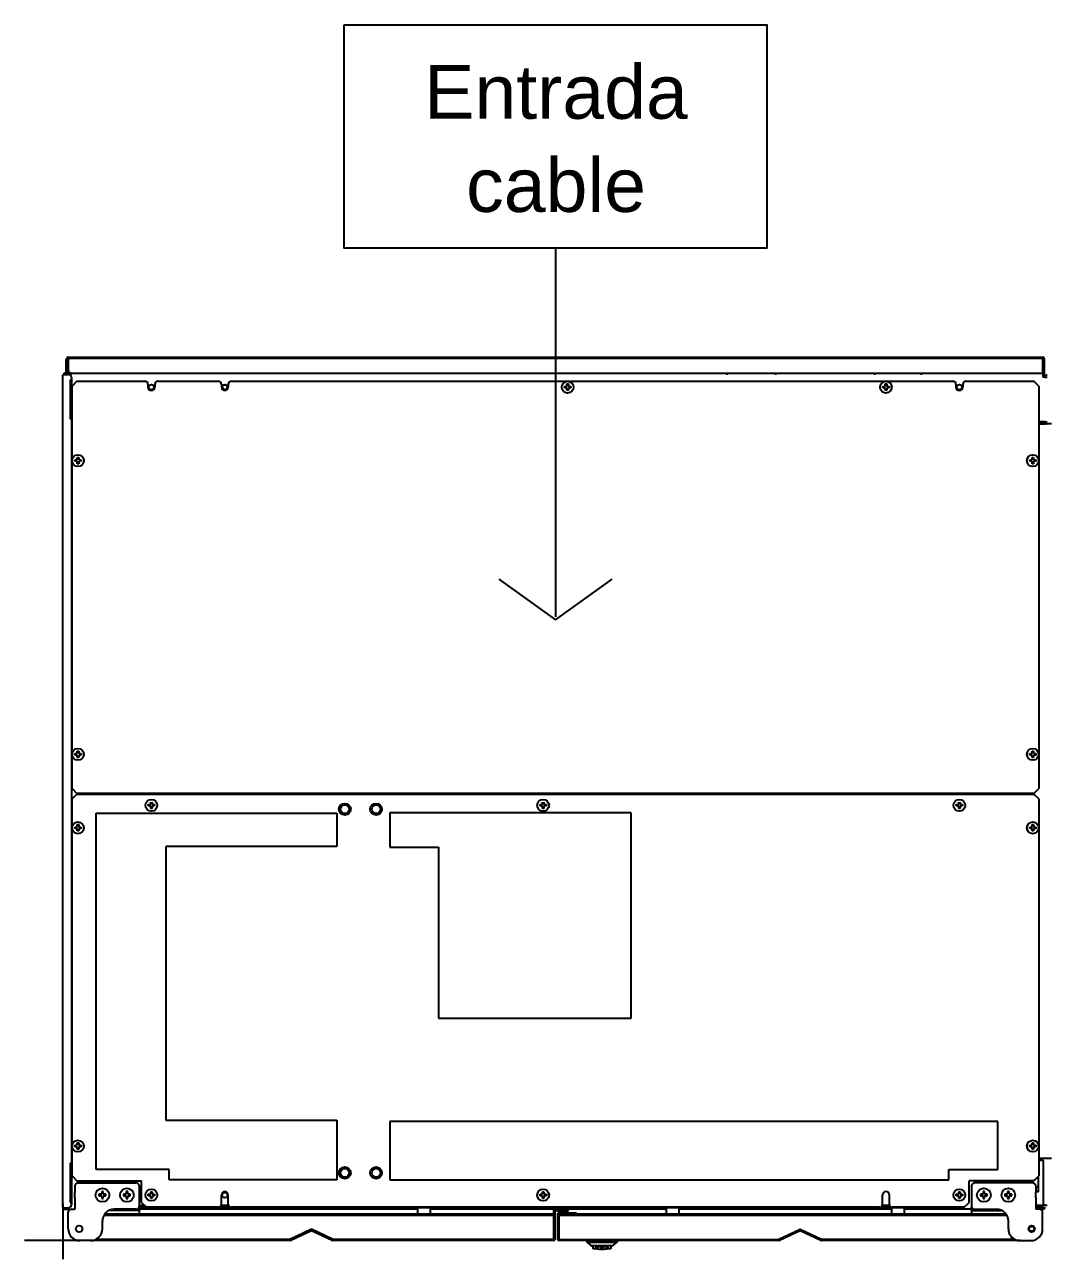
# Model space of a CAD drawing. Header units: millimetres. Extents: x -4 to 301, y -2 to 124.
# Drawn here: x -3.9 to 100.3, y -1.9 to 124.2 of the extents above; entities that cross this region are included whole.
import ezdxf
from ezdxf.enums import TextEntityAlignment as Align

# ---------------------------------------------------------------- set-up
doc = ezdxf.new("R2010")
doc.units = ezdxf.units.MM
for name, color, linetype in [('2401-00124-M10-30HMC_0', 7, 'Continuous'), ('2401-00375-M6-25HWMC_0', 7, 'Continuous'), ('2401-00424-M6-12FCTTHC_0', 7, 'Continuous'), ('2401-00460-M6-12PSTTHC_0', 7, 'Continuous'), ('2404-00019-D10_0', 7, 'Continuous'), ('4204-00441-MS731-1_0', 7, 'Continuous'), ('4204-01217_0', 7, 'Continuous'), ('4209-00048_0', 7, 'Continuous'), ('4209-00140_0', 7, 'Continuous'), ('4212-06586_0', 7, 'Continuous'), ('4212-06592_0', 7, 'Continuous'), ('4212-06603_1_0', 7, 'Continuous'), ('4212-06603_1_MIR_0', 7, 'Continuous'), ('4212-06605_3_2_0', 7, 'Continuous'), ('4212-06605_3_3_0', 7, 'Continuous'), ('4212-06607_0', 7, 'Continuous'), ('4212-06611_0', 7, 'Continuous'), ('4212-06613_1_0', 7, 'Continuous'), ('4212-06613_2_0', 7, 'Continuous'), ('4212-06613_2_MIR_0', 7, 'Continuous'), ('4212-06613_3_0', 7, 'Continuous'), ('4212-06614_1_0', 7, 'Continuous'), ('4212-06615_1_0', 7, 'Continuous'), ('4212-06616_1_0', 7, 'Continuous'), ('4212-06643_0', 7, 'Continuous'), ('4212-06662_0', 7, 'Continuous'), ('4212-14520_0', 7, 'Continuous'), ('4212-14525_0', 7, 'Continuous'), ('4212-14541_0', 7, 'Continuous'), ('4212-14557_0', 7, 'Continuous'), ('4212-14559_1_0', 7, 'Continuous'), ('4212-14559_2_0', 7, 'Continuous'), ('4212-14562_2_0', 7, 'Continuous'), ('4212-14565_0', 7, 'Continuous'), ('4212-14578_1_0', 7, 'Continuous'), ('4212-14578_2_0', 7, 'Continuous'), ('4212-14578_4_1_0', 7, 'Continuous'), ('4212-14578_5_0', 7, 'Continuous'), ('4212-15502_0', 7, 'Continuous')]:
    doc.layers.add(name, color=color, linetype=linetype)
doc.layers.add('DIMENSIONES', color=130, linetype='Continuous', lineweight=5)
doc.styles.get("Standard").update_dxf_attribs({"font": 'arial.ttf'})

msp = doc.modelspace()

# ---------------------------------------------------------------- linework, layer by layer
at = {"color": 7}
for p, q in [((50.31, 101.33), (50.31, 63.69)), ((44.53, 67.53), (50.31, 63.38)), ((50.31, 63.38), (56.08, 67.53)), ((3.4, 7.25), (3.4, 43.63)), ((3.4, 43.63), (27.99, 43.63)), ((27.99, 43.63), (27.99, 40.24)), ((33.39, 43.67), (33.39, 40.19)), ((58.02, 43.67), (33.39, 43.67)), ((58.02, 22.73), (58.02, 43.67)), ((27.99, 40.24), (10.53, 40.24)), ((10.53, 40.24), (10.53, 12.31)), ((33.39, 40.19), (38.37, 40.19)), ((38.37, 40.19), (38.37, 22.73)), ((38.37, 22.73), (58.02, 22.73)), ((10.53, 12.31), (27.99, 12.31)), ((27.99, 12.31), (27.99, 6.21)), ((33.37, 12.15), (33.37, 6.21)), ((95.48, 12.15), (33.37, 12.15)), ((95.48, 7.25), (95.48, 12.15)), ((10.87, 7.25), (3.4, 7.25)), ((10.87, 6.21), (10.87, 7.25)), ((90.48, 6.21), (90.48, 7.25)), ((90.48, 7.25), (95.48, 7.25)), ((27.99, 6.21), (10.87, 6.21)), ((33.37, 6.21), (90.48, 6.21))]:
    msp.add_line(p, q, dxfattribs=at)
at = {"color": 40}
for p, q in [((0, 3.77), (0, -1.91)), ((2.69, 0), (-3.9, 0))]:
    msp.add_line(p, q, dxfattribs=at)
at = {"color": 7}
msp.add_lwpolyline([(28.73, 124.16), (71.88, 124.16), (71.88, 101.33), (28.73, 101.33)], close=True, dxfattribs=at)
at = {"layer": '2401-00124-M10-30HMC_0', "color": 7, "linetype": 'Continuous'}
for p, q in [((99.63, 6.36), (99.4, 6.36)), ((99.63, 6.01), (99.63, 6.53)), ((99.63, 5.44), (99.34, 5.44)), ((99.63, 5.27), (99.63, 5.79)), ((99.63, 4.98), (99.63, 5.15)), ((99.63, 4.98), (99.34, 4.98))]:
    msp.add_line(p, q, dxfattribs=at)
msp.add_arc((100.26, 5.9), 1.27, 170.9295, 170.9311, dxfattribs=at)
at = {"layer": '2401-00375-M6-25HWMC_0', "color": 7, "linetype": 'Continuous'}
for centre, radius in [((28.79, 44.05), 0.6), ((28.79, 44.05), 0.445), ((31.98, 44.05), 0.6), ((31.98, 44.05), 0.445), ((28.79, 6.92), 0.6), ((28.79, 6.92), 0.445), ((31.98, 6.92), 0.6), ((31.98, 6.92), 0.445)]:
    msp.add_circle(centre, radius, dxfattribs=at)
at = {"layer": '2401-00424-M6-12FCTTHC_0', "color": 7, "linetype": 'Continuous'}
for p, q in [((3.69, 4.73), (3.69, 4.58)), ((3.97, 4.73), (3.69, 4.73)), ((3.69, 4.58), (3.97, 4.58)), ((3.97, 5), (3.97, 4.73)), ((4.12, 5), (3.97, 5)), ((3.97, 4.58), (3.97, 4.3)), ((3.97, 4.3), (4.12, 4.3)), ((4.12, 4.73), (4.12, 5)), ((4.39, 4.73), (4.12, 4.73)), ((4.12, 4.3), (4.12, 4.58)), ((4.12, 4.58), (4.39, 4.58)), ((4.39, 4.58), (4.39, 4.73)), ((6.19, 4.73), (6.19, 4.58)), ((6.47, 4.73), (6.19, 4.73)), ((6.19, 4.58), (6.47, 4.58)), ((6.47, 5), (6.47, 4.73)), ((6.62, 5), (6.47, 5)), ((6.47, 4.58), (6.47, 4.3)), ((6.47, 4.3), (6.62, 4.3)), ((6.62, 4.73), (6.62, 5)), ((6.89, 4.73), (6.62, 4.73)), ((6.62, 4.3), (6.62, 4.58)), ((6.62, 4.58), (6.89, 4.58)), ((6.89, 4.58), (6.89, 4.73)), ((93.69, 4.73), (93.69, 4.58)), ((93.97, 4.73), (93.69, 4.73)), ((93.69, 4.58), (93.97, 4.58)), ((93.97, 5), (93.97, 4.73)), ((94.12, 5), (93.97, 5)), ((93.97, 4.58), (93.97, 4.3)), ((93.97, 4.3), (94.12, 4.3)), ((94.12, 4.73), (94.12, 5)), ((94.39, 4.73), (94.12, 4.73)), ((94.12, 4.3), (94.12, 4.58)), ((94.12, 4.58), (94.39, 4.58)), ((94.39, 4.58), (94.39, 4.73)), ((96.19, 4.73), (96.19, 4.58)), ((96.47, 4.73), (96.19, 4.73)), ((96.19, 4.58), (96.47, 4.58)), ((96.47, 5), (96.47, 4.73)), ((96.62, 5), (96.47, 5)), ((96.47, 4.58), (96.47, 4.3)), ((96.47, 4.3), (96.62, 4.3)), ((96.62, 4.73), (96.62, 5)), ((96.89, 4.73), (96.62, 4.73)), ((96.62, 4.3), (96.62, 4.58)), ((96.62, 4.58), (96.89, 4.58)), ((96.89, 4.58), (96.89, 4.73))]:
    msp.add_line(p, q, dxfattribs=at)
at = {"layer": '2401-00460-M6-12PSTTHC_0', "color": 7, "linetype": 'Continuous'}
for p, q in [((16.29, 87.15), (16.27, 87.15)), ((16.29, 87.14), (16.27, 87.14)), ((16.79, 87.15), (16.81, 87.15)), ((16.79, 87.14), (16.81, 87.14)), ((51.22, 87.08), (51.22, 87.23)), ((51.22, 87.23), (51.47, 87.23)), ((51.47, 87.08), (51.22, 87.08)), ((51.47, 87.23), (51.47, 87.48)), ((51.47, 87.48), (51.62, 87.48)), ((51.47, 86.83), (51.47, 87.08)), ((51.62, 87.48), (51.62, 87.23)), ((51.62, 87.23), (51.87, 87.23)), ((51.62, 87.08), (51.62, 86.83)), ((51.87, 87.08), (51.62, 87.08)), ((51.87, 87.23), (51.87, 87.08)), ((83.72, 87.08), (83.72, 87.23)), ((83.72, 87.23), (83.97, 87.23)), ((83.97, 87.08), (83.72, 87.08)), ((83.97, 87.23), (83.97, 87.48)), ((83.97, 87.48), (84.12, 87.48)), ((83.97, 86.83), (83.97, 87.08)), ((84.12, 87.48), (84.12, 87.23)), ((84.12, 87.23), (84.37, 87.23)), ((84.12, 87.08), (84.12, 86.83)), ((84.37, 87.08), (84.12, 87.08)), ((84.37, 87.23), (84.37, 87.08)), ((16.4, 86.94), (16.39, 86.92)), ((16.68, 86.94), (16.69, 86.92)), ((51.62, 86.83), (51.47, 86.83)), ((84.12, 86.83), (83.97, 86.83)), ((1.22, 79.58), (1.22, 79.73)), ((1.22, 79.73), (1.47, 79.73)), ((1.47, 79.58), (1.22, 79.58)), ((1.47, 79.73), (1.47, 79.98)), ((1.47, 79.98), (1.62, 79.98)), ((1.47, 79.33), (1.47, 79.58)), ((1.62, 79.98), (1.62, 79.73)), ((1.62, 79.73), (1.87, 79.73)), ((1.62, 79.58), (1.62, 79.33)), ((1.87, 79.58), (1.62, 79.58)), ((1.87, 79.73), (1.87, 79.58)), ((98.72, 79.58), (98.72, 79.73)), ((98.72, 79.73), (98.97, 79.73)), ((98.97, 79.58), (98.72, 79.58)), ((98.97, 79.73), (98.97, 79.98)), ((98.97, 79.98), (99.12, 79.98)), ((98.97, 79.33), (98.97, 79.58)), ((99.12, 79.98), (99.12, 79.73)), ((99.12, 79.73), (99.37, 79.73)), ((99.12, 79.58), (99.12, 79.33)), ((99.37, 79.58), (99.12, 79.58)), ((99.37, 79.73), (99.37, 79.58)), ((1.62, 79.33), (1.47, 79.33)), ((99.12, 79.33), (98.97, 79.33)), ((1.22, 49.58), (1.22, 49.73)), ((1.22, 49.73), (1.47, 49.73)), ((1.47, 49.58), (1.22, 49.58)), ((1.47, 49.73), (1.47, 49.98)), ((1.47, 49.98), (1.62, 49.98)), ((1.47, 49.33), (1.47, 49.58)), ((1.62, 49.33), (1.47, 49.33)), ((1.62, 49.98), (1.62, 49.73)), ((1.62, 49.73), (1.87, 49.73)), ((1.62, 49.58), (1.62, 49.33)), ((1.87, 49.58), (1.62, 49.58)), ((1.87, 49.73), (1.87, 49.58)), ((98.72, 49.58), (98.72, 49.73)), ((98.72, 49.73), (98.97, 49.73)), ((98.97, 49.58), (98.72, 49.58)), ((98.97, 49.73), (98.97, 49.98)), ((98.97, 49.98), (99.12, 49.98)), ((98.97, 49.33), (98.97, 49.58)), ((99.12, 49.33), (98.97, 49.33)), ((99.12, 49.98), (99.12, 49.73)), ((99.12, 49.73), (99.37, 49.73)), ((99.12, 49.58), (99.12, 49.33)), ((99.37, 49.58), (99.12, 49.58)), ((99.37, 49.73), (99.37, 49.58)), ((8.72, 44.38), (8.72, 44.53)), ((8.72, 44.53), (8.97, 44.53)), ((8.97, 44.38), (8.72, 44.38)), ((8.97, 44.53), (8.97, 44.78)), ((8.97, 44.13), (8.97, 44.38)), ((9.12, 44.78), (9.12, 44.53)), ((9.12, 44.53), (9.37, 44.53)), ((9.12, 44.38), (9.12, 44.13)), ((9.37, 44.38), (9.12, 44.38)), ((9.37, 44.53), (9.37, 44.38)), ((48.72, 44.38), (48.72, 44.53)), ((48.72, 44.53), (48.97, 44.53)), ((48.97, 44.38), (48.72, 44.38)), ((48.97, 44.53), (48.97, 44.78)), ((48.97, 44.13), (48.97, 44.38)), ((49.12, 44.78), (49.12, 44.53)), ((49.12, 44.53), (49.37, 44.53)), ((49.12, 44.38), (49.12, 44.13)), ((49.37, 44.38), (49.12, 44.38)), ((49.37, 44.53), (49.37, 44.38)), ((91.22, 44.38), (91.22, 44.53)), ((91.22, 44.53), (91.47, 44.53)), ((91.47, 44.38), (91.22, 44.38)), ((91.47, 44.53), (91.47, 44.78)), ((91.47, 44.13), (91.47, 44.38)), ((91.62, 44.78), (91.62, 44.53)), ((91.62, 44.53), (91.87, 44.53)), ((91.62, 44.38), (91.62, 44.13)), ((91.87, 44.38), (91.62, 44.38)), ((91.87, 44.53), (91.87, 44.38)), ((9.12, 44.13), (8.97, 44.13)), ((49.12, 44.13), (48.97, 44.13)), ((91.62, 44.13), (91.47, 44.13)), ((1.22, 42.08), (1.22, 42.23)), ((1.22, 42.23), (1.47, 42.23)), ((1.47, 42.08), (1.22, 42.08)), ((1.47, 42.23), (1.47, 42.48)), ((1.47, 42.48), (1.62, 42.48)), ((1.47, 41.83), (1.47, 42.08)), ((1.62, 41.83), (1.47, 41.83)), ((1.62, 42.48), (1.62, 42.23)), ((1.62, 42.23), (1.87, 42.23)), ((1.62, 42.08), (1.62, 41.83)), ((1.87, 42.08), (1.62, 42.08)), ((1.87, 42.23), (1.87, 42.08)), ((98.72, 42.08), (98.72, 42.23)), ((98.72, 42.23), (98.97, 42.23)), ((98.97, 42.08), (98.72, 42.08)), ((98.97, 42.23), (98.97, 42.48)), ((98.97, 42.48), (99.12, 42.48)), ((98.97, 41.83), (98.97, 42.08)), ((99.12, 41.83), (98.97, 41.83)), ((99.12, 42.48), (99.12, 42.23)), ((99.12, 42.23), (99.37, 42.23)), ((99.12, 42.08), (99.12, 41.83)), ((99.37, 42.08), (99.12, 42.08)), ((99.37, 42.23), (99.37, 42.08)), ((1.22, 9.58), (1.22, 9.73)), ((1.22, 9.73), (1.47, 9.73)), ((1.47, 9.58), (1.22, 9.58)), ((1.47, 9.73), (1.47, 9.98)), ((1.47, 9.98), (1.62, 9.98)), ((1.47, 9.33), (1.47, 9.58)), ((1.62, 9.33), (1.47, 9.33)), ((1.62, 9.98), (1.62, 9.73)), ((1.62, 9.73), (1.87, 9.73)), ((1.62, 9.58), (1.62, 9.33)), ((1.87, 9.58), (1.62, 9.58)), ((1.87, 9.73), (1.87, 9.58)), ((98.72, 9.58), (98.72, 9.73)), ((98.72, 9.73), (98.97, 9.73)), ((98.97, 9.58), (98.72, 9.58)), ((98.97, 9.73), (98.97, 9.98)), ((98.97, 9.98), (99.12, 9.98)), ((98.97, 9.33), (98.97, 9.58)), ((99.12, 9.33), (98.97, 9.33)), ((99.12, 9.98), (99.12, 9.73)), ((99.12, 9.73), (99.37, 9.73)), ((99.12, 9.58), (99.12, 9.33)), ((99.37, 9.58), (99.12, 9.58)), ((99.37, 9.73), (99.37, 9.58)), ((8.72, 4.58), (8.72, 4.73)), ((8.72, 4.73), (8.97, 4.73)), ((8.97, 4.58), (8.72, 4.58)), ((8.97, 4.73), (8.97, 4.98)), ((8.97, 4.98), (9.12, 4.98)), ((8.97, 4.33), (8.97, 4.58)), ((9.12, 4.33), (8.97, 4.33)), ((9.12, 4.98), (9.12, 4.73)), ((9.12, 4.73), (9.37, 4.73)), ((9.12, 4.58), (9.12, 4.33)), ((9.37, 4.58), (9.12, 4.58)), ((9.37, 4.73), (9.37, 4.58)), ((48.72, 4.58), (48.72, 4.73)), ((48.72, 4.73), (48.97, 4.73)), ((48.97, 4.58), (48.72, 4.58)), ((48.97, 4.73), (48.97, 4.98)), ((48.97, 4.98), (49.12, 4.98)), ((48.97, 4.33), (48.97, 4.58)), ((49.12, 4.33), (48.97, 4.33)), ((49.12, 4.98), (49.12, 4.73)), ((49.12, 4.73), (49.37, 4.73)), ((49.12, 4.58), (49.12, 4.33)), ((49.37, 4.58), (49.12, 4.58)), ((49.37, 4.73), (49.37, 4.58)), ((91.22, 4.58), (91.22, 4.73)), ((91.22, 4.73), (91.47, 4.73)), ((91.47, 4.58), (91.22, 4.58)), ((91.47, 4.73), (91.47, 4.98)), ((91.47, 4.98), (91.62, 4.98)), ((91.47, 4.33), (91.47, 4.58)), ((91.62, 4.33), (91.47, 4.33)), ((91.62, 4.98), (91.62, 4.73)), ((91.62, 4.73), (91.87, 4.73)), ((91.62, 4.58), (91.62, 4.33)), ((91.87, 4.58), (91.62, 4.58)), ((91.87, 4.73), (91.87, 4.58))]:
    msp.add_line(p, q, dxfattribs=at)
for points in [[(16.47, 86.89), (16.43, 86.92), (16.38, 86.96), (16.34, 87.01), (16.32, 87.06), (16.3, 87.12), (16.28, 87.18), (16.28, 87.22)], [(16.36, 87.35), (16.38, 87.36), (16.44, 87.39), (16.5, 87.4), (16.55, 87.4), (16.6, 87.4), (16.65, 87.38), (16.7, 87.36), (16.72, 87.35)], [(16.8, 87.22), (16.8, 87.17), (16.78, 87.11), (16.76, 87.05), (16.73, 87), (16.69, 86.96), (16.65, 86.92), (16.61, 86.89)]]:
    msp.add_lwpolyline(points, dxfattribs=at)
for centre in [(51.54, 87.15), (84.04, 87.15), (1.54, 79.65), (99.04, 79.65), (1.54, 49.65), (99.04, 49.65), (9.04, 44.45), (49.04, 44.45), (91.54, 44.45), (1.54, 42.15), (99.04, 42.15), (1.54, 9.65), (99.04, 9.65), (9.04, 4.65), (49.04, 4.65), (91.54, 4.65)]:
    msp.add_circle(centre, 0.6, dxfattribs=at)
for start, end in [(183.0907, 236.9093), (303.0907, 356.9093)]:
    msp.add_arc((16.54, 87.15), 0.25, start, end, dxfattribs=at)
at = {"layer": '2404-00019-D10_0', "color": 7, "linetype": 'Continuous'}
for p, q in [((99.63, 6.53), (99.63, 6.59)), ((99.63, 5.79), (99.63, 6.01)), ((99.63, 5.15), (99.63, 5.27))]:
    msp.add_line(p, q, dxfattribs=at)
at = {"layer": '4204-00441-MS731-1_0', "color": 7, "linetype": 'Continuous'}
for p, q in [((53.49, 0), (53.49, -0.13)), ((56.59, 0), (56.59, -0.13)), ((53.49, -0.13), (56.59, -0.13)), ((53.51, -0.17), (53.98, -0.54)), ((53.51, -0.17), (56.57, -0.17)), ((56.1, -0.54), (53.98, -0.54)), ((56.07, -0.55), (54.01, -0.55)), ((54.14, -0.85), (54.14, -0.55)), ((54.67, -0.85), (54.14, -0.85)), ((54.39, -0.7), (54.39, -0.75)), ((54.41, -0.71), (54.39, -0.75)), ((54.97, -0.84), (54.97, -0.65)), ((54.97, -0.65), (55.12, -0.65)), ((55.12, -0.79), (54.97, -0.79)), ((55.12, -0.84), (54.97, -0.84)), ((55.12, -0.65), (55.12, -0.84)), ((55.94, -0.85), (55.43, -0.85)), ((55.69, -0.75), (55.67, -0.71)), ((55.69, -0.7), (55.69, -0.75)), ((55.94, -0.55), (55.94, -0.85)), ((56.57, -0.17), (56.1, -0.54))]:
    msp.add_line(p, q, dxfattribs=at)
for points in [[(55.69, -0.7), (55.67, -0.67), (55.63, -0.64), (55.55, -0.62), (55.45, -0.6), (55.32, -0.58), (55.18, -0.57), (55.04, -0.57), (54.9, -0.57), (54.76, -0.58), (54.63, -0.6), (54.53, -0.62), (54.45, -0.64), (54.41, -0.67), (54.39, -0.7)], [(54.39, -0.75), (54.41, -0.78), (54.46, -0.8), (54.55, -0.83), (54.67, -0.85)], [(55.67, -0.71), (55.62, -0.69), (55.53, -0.66), (55.41, -0.64), (55.27, -0.63), (55.12, -0.62), (54.96, -0.62), (54.81, -0.63), (54.67, -0.64), (54.55, -0.66), (54.46, -0.69), (54.41, -0.71)], [(54.67, -0.85), (54.81, -0.86), (54.96, -0.87), (55.12, -0.87), (55.27, -0.86)], [(55.27, -0.86), (55.41, -0.85), (55.53, -0.83), (55.62, -0.8), (55.67, -0.78), (55.69, -0.75)]]:
    msp.add_lwpolyline(points, dxfattribs=at)
for centre, start, end in [((53.54, -0.13), 180, 231.3402), ((53.99, -0.5), 195.2742, 270), ((54.01, -0.5), 231.3402, 270), ((56.07, -0.5), 270, 308.6598), ((56.09, -0.5), 270, 344.7258), ((56.54, -0.13), 308.6598, 360)]:
    msp.add_arc(centre, 0.05, start, end, dxfattribs=at)
at = {"layer": '4204-01217_0', "color": 7, "linetype": 'Continuous'}
msp.add_line((75.23, 1.12), (75.35, 1.12), dxfattribs=at)
at = {"layer": '4209-00048_0', "color": 7, "linetype": 'Continuous'}
for p, q in [((50.62, 3.04), (50.62, 2.81)), ((50.62, 3.04), (51.5, 3.04)), ((51.5, 2.81), (50.62, 2.81)), ((50.63, 3.05), (51.49, 3.05)), ((51.5, 3.04), (51.5, 2.81))]:
    msp.add_line(p, q, dxfattribs=at)
for centre, start, end in [((50.63, 3.04), 90, 180), ((50.63, 2.81), 180, 270), ((51.49, 3.04), 0, 90), ((51.49, 2.81), 270, 0)]:
    msp.add_arc(centre, 0.01, start, end, dxfattribs=at)
at = {"layer": '4209-00140_0', "color": 7, "linetype": 'Continuous'}
for p, q in [((36.24, 2.71), (36.24, 3.39)), ((36.24, 3.39), (37.54, 3.39)), ((36.24, 2.71), (37.54, 2.71)), ((37.54, 2.71), (37.54, 3.39)), ((61.64, 2.71), (61.64, 3.39)), ((61.64, 3.39), (62.94, 3.39)), ((61.64, 2.71), (62.94, 2.71)), ((62.94, 2.71), (62.94, 3.39)), ((84.64, 2.71), (84.64, 3.39)), ((84.64, 3.39), (85.94, 3.39)), ((84.64, 2.71), (85.94, 2.71)), ((85.94, 2.71), (85.94, 3.39))]:
    msp.add_line(p, q, dxfattribs=at)
for centre, start, end in [((36.25, 3.39), 90, 180), ((36.25, 2.71), 180, 270), ((37.53, 3.39), 0, 90), ((37.53, 2.71), 270, 0), ((61.65, 3.39), 90, 180), ((61.65, 2.71), 180, 270), ((62.93, 3.39), 0, 90), ((62.93, 2.71), 270, 0), ((84.65, 3.39), 90, 180), ((84.65, 2.71), 180, 270), ((85.93, 3.39), 0, 90), ((85.93, 2.71), 270, 0)]:
    msp.add_arc(centre, 0.01, start, end, dxfattribs=at)
at = {"layer": '4212-06586_0', "color": 7, "linetype": 'Continuous'}
for p, q in [((0.94, 83.4), (0.87, 83.4)), ((99.64, 83.4), (100.29, 83.4)), ((100.94, 83.4), (100.29, 83.4)), ((0.87, 8.4), (0.94, 8.4)), ((99.64, 8.4), (100.29, 8.4)), ((100.29, 8.4), (100.94, 8.4))]:
    msp.add_line(p, q, dxfattribs=at)
at = {"layer": '4212-06592_0', "color": 7, "linetype": 'Continuous'}
for p, q in [((100.07, 88.6), (100.07, 88.2)), ((100.29, 88.18), (100.09, 88.18)), ((100.29, 88.18), (100.49, 88.18)), ((0.94, 83.6), (0.87, 83.6)), ((0.94, 83.4), (0.87, 83.4)), ((100.07, 83.6), (99.64, 83.6)), ((100.07, 83.4), (99.64, 83.4)), ((100.07, 83.4), (100.07, 83.6)), ((100.29, 83.62), (100.09, 83.62)), ((100.29, 83.62), (100.49, 83.62)), ((0.87, 8.4), (0.94, 8.4)), ((0.87, 8.2), (0.94, 8.2)), ((99.64, 8.4), (100.07, 8.4)), ((99.64, 8.2), (100.07, 8.2)), ((100.09, 8.18), (100.09, 3.62)), ((0.74, 3.4), (0.73, 3.4)), ((0.87, 3.6), (0.87, 3.6)), ((100.07, 3.6), (99.34, 3.6)), ((100.07, 3.4), (99.34, 3.4)), ((100.29, 3.62), (100.09, 3.62)), ((100.29, 3.62), (100.49, 3.62))]:
    msp.add_line(p, q, dxfattribs=at)
for centre, radius, start, end in [((100.07, 88.18), 0.22, 0, 90), ((100.51, 88.18), 0.22, 90, 180), ((100.07, 88.18), 0.02, 0, 90), ((100.07, 83.62), 0.22, 270, 0), ((100.07, 83.62), 0.02, 270, 0), ((100.51, 83.62), 0.22, 180, 270), ((100.07, 8.18), 0.02, 0, 90), ((100.07, 3.62), 0.02, 270, 0)]:
    msp.add_arc(centre, radius, start, end, dxfattribs=at)
at = {"layer": '4212-06603_1_0', "color": 7, "linetype": 'Continuous'}
msp.add_line((100.29, 83.62), (100.29, 83.4), dxfattribs=at)
at = {"layer": '4212-06603_1_MIR_0', "color": 7, "linetype": 'Continuous'}
msp.add_line((100.29, 83.62), (100.29, 83.4), dxfattribs=at)
at = {"layer": '4212-06605_3_2_0', "color": 7, "linetype": 'Continuous'}
msp.add_line((3.35, 0.12), (3.46, 0.12), dxfattribs=at)
at = {"layer": '4212-06605_3_3_0', "color": 7, "linetype": 'Continuous'}
for p, q in [((97.07, 0.17), (97.07, 0.2)), ((97.23, 0.12), (97.12, 0.12))]:
    msp.add_line(p, q, dxfattribs=at)
msp.add_arc((97.12, 0.17), 0.05, 180, 270, dxfattribs=at)
at = {"layer": '4212-06607_0', "color": 7, "linetype": 'Continuous'}
for p, q in [((0.07, 88.46), (0.19, 88.46)), ((0.07, 88.45), (0.57, 88.45)), ((0.19, 88.46), (0.19, 88.45)), ((0.21, 88.6), (0.21, 88.48)), ((0.21, 88.6), (0.53, 88.6)), ((0.21, 88.48), (0.87, 88.48)), ((0.57, 88.48), (0.57, 88.6)), ((0.87, 88.48), (0.87, 88.6)), ((0.73, 87.9), (0.73, 83.9)), ((0.73, 87.9), (0.87, 87.9)), ((0.87, 88.15), (0.87, 3.65)), ((0.73, 83.9), (0.87, 83.9)), ((0.73, 7.9), (0.73, 3.9)), ((0.73, 7.9), (0.87, 7.9)), ((0.73, 3.9), (0.87, 3.9)), ((0.07, 3.35), (0.57, 3.35)), ((0.21, 3.2), (0.83, 3.2))]:
    msp.add_line(p, q, dxfattribs=at)
for centre, radius, start, end in [((0.21, 88.46), 0.14, 90, 180), ((0.21, 88.46), 0.02, 90, 180), ((0.57, 88.15), 0.3, 0, 90), ((0.21, 3.34), 0.14, 180, 270), ((0.57, 3.65), 0.3, 270, 0)]:
    msp.add_arc(centre, radius, start, end, dxfattribs=at)
at = {"layer": '4212-06611_0', "color": 7, "linetype": 'Continuous'}
for p, q in [((0, 3.4), (0, 88.4)), ((0, 88.4), (0.07, 88.4)), ((0, 88.1), (0.07, 88.1)), ((0.07, 82.9), (0, 82.9)), ((0.07, 8.9), (0, 8.9))]:
    msp.add_line(p, q, dxfattribs=at)
at = {"layer": '4212-06613_1_0', "color": 7, "linetype": 'Continuous'}
for p, q in [((1.24, 5.6), (1.24, 4.9)), ((1.54, 5.9), (2.14, 5.9)), ((2.64, 5.9), (4.14, 5.9)), ((4.64, 5.9), (6.14, 5.9)), ((6.64, 5.9), (7.49, 5.9)), ((7.79, 5.6), (7.79, 3.5)), ((1.24, 4.4), (1.24, 3.2)), ((0.54, 1.2), (0.54, 2.9)), ((0.84, 3.2), (1.24, 3.2)), ((6.14, 3.2), (5.24, 3.2)), ((7.49, 3.2), (6.64, 3.2)), ((4.04, 1.2), (4.04, 2)), ((2.84, 0), (1.74, 0))]:
    msp.add_line(p, q, dxfattribs=at)
for centre, radius in [((4.04, 4.65), 0.7), ((6.54, 4.65), 0.7), ((1.66, 1.2), 0.325)]:
    msp.add_circle(centre, radius, dxfattribs=at)
for centre, radius, start, end in [((1.54, 5.6), 0.3, 90, 180), ((7.49, 5.6), 0.3, 0, 90), ((0.84, 2.9), 0.3, 90, 180), ((5.24, 2), 1.2, 90, 180), ((7.49, 3.5), 0.3, 270, 0), ((1.74, 1.2), 1.2, 180, 270), ((2.84, 1.2), 1.2, 270, 0)]:
    msp.add_arc(centre, radius, start, end, dxfattribs=at)
at = {"layer": '4212-06613_2_0', "color": 7, "linetype": 'Continuous'}
for p, q in [((2.14, 5.9), (2.64, 5.9)), ((4.14, 5.9), (4.64, 5.9)), ((6.14, 5.9), (6.64, 5.9)), ((1.24, 4.4), (1.24, 4.9)), ((6.64, 3.2), (6.14, 3.2))]:
    msp.add_line(p, q, dxfattribs=at)
at = {"layer": '4212-06613_2_MIR_0', "color": 7, "linetype": 'Continuous'}
for p, q in [((94.44, 5.9), (93.94, 5.9)), ((96.44, 5.9), (95.94, 5.9)), ((98.44, 5.9), (97.94, 5.9)), ((99.34, 4.4), (99.34, 4.9)), ((93.94, 3.2), (94.44, 3.2))]:
    msp.add_line(p, q, dxfattribs=at)
at = {"layer": '4212-06613_3_0', "color": 7, "linetype": 'Continuous'}
for radius in [0.3, 0.25]:
    msp.add_circle((98.92, 1.2), radius, dxfattribs=at)
at = {"layer": '4212-06614_1_0', "color": 7, "linetype": 'Continuous'}
for p, q in [((92.79, 5.6), (92.79, 3.5)), ((93.94, 5.9), (93.09, 5.9)), ((95.94, 5.9), (94.44, 5.9)), ((97.94, 5.9), (96.44, 5.9)), ((99.04, 5.9), (98.44, 5.9)), ((99.34, 5.6), (99.34, 4.9)), ((99.34, 4.4), (99.34, 3.2)), ((93.09, 3.2), (93.94, 3.2)), ((94.44, 3.2), (95.34, 3.2)), ((99.74, 3.2), (99.34, 3.2)), ((100.04, 1.2), (100.04, 2.9)), ((96.54, 1.2), (96.54, 2)), ((97.74, 0), (98.84, 0))]:
    msp.add_line(p, q, dxfattribs=at)
for centre, radius in [((94.04, 4.65), 0.7), ((96.54, 4.65), 0.7), ((98.92, 1.2), 0.325)]:
    msp.add_circle(centre, radius, dxfattribs=at)
for centre, radius, start, end in [((93.09, 5.6), 0.3, 90, 180), ((99.04, 5.6), 0.3, 0, 90), ((93.09, 3.5), 0.3, 180, 270), ((95.34, 2), 1.2, 0, 90), ((99.74, 2.9), 0.3, 0, 90), ((97.74, 1.2), 1.2, 180, 270), ((98.84, 1.2), 1.2, 270, 0)]:
    msp.add_arc(centre, radius, start, end, dxfattribs=at)
at = {"layer": '4212-06615_1_0', "color": 7, "linetype": 'Continuous'}
for p, q in [((4.76, 3.1), (7.79, 3.1)), ((7.49, 3.1), (7.49, 3.2)), ((7.79, 3.1), (7.79, 3.4)), ((7.79, 3.1), (7.79, 2.7))]:
    msp.add_line(p, q, dxfattribs=at)
at = {"layer": '4212-06616_1_0', "color": 7, "linetype": 'Continuous'}
for p, q in [((92.79, 3.1), (92.79, 3.4)), ((92.79, 3.1), (92.79, 2.7)), ((92.79, 3.08), (95.85, 3.08))]:
    msp.add_line(p, q, dxfattribs=at)
at = {"layer": '4212-06643_0', "color": 7, "linetype": 'Continuous'}
for p, q in [((67.79, 88.6), (67.79, 88.4)), ((72.79, 88.4), (72.79, 88.6))]:
    msp.add_line(p, q, dxfattribs=at)
at = {"layer": '4212-06662_0', "color": 7, "linetype": 'Continuous'}
for p, q in [((82.89, 88.6), (82.89, 88.4)), ((87.69, 88.4), (87.69, 88.6))]:
    msp.add_line(p, q, dxfattribs=at)
at = {"layer": '4212-14520_0', "color": 7, "linetype": 'Continuous'}
for p, q in [((0.34, 88.6), (0.34, 90.02)), ((0.39, 90.02), (0.34, 90.02)), ((0.39, 89.88), (0.34, 89.88)), ((0.54, 90.02), (0.51, 90.02)), ((0.54, 89.88), (0.51, 89.88)), ((100.07, 90.02), (100.05, 90.02)), ((100.07, 89.88), (100.05, 89.88)), ((100.24, 90.02), (100.19, 90.02)), ((100.24, 89.88), (100.19, 89.88)), ((100.24, 88.54), (100.24, 90.02)), ((100.21, 88.54), (0.57, 88.54)), ((27.79, 88.54), (17.69, 88.54)), ((82.89, 88.54), (72.79, 88.54)), ((100.24, 88.54), (100.19, 88.54))]:
    msp.add_line(p, q, dxfattribs=at)
for centre, radius, start, end in [((0.64, 88.7), 0.3, 180, 199.5061), ((0.48, 88.54), 0.14, 205.4798, 220.0056), ((0.64, 88.7), 0.3, 227.3127, 236.6661), ((100.1, 88.54), 0.14, 270, 0)]:
    msp.add_arc(centre, radius, start, end, dxfattribs=at)
at = {"layer": '4212-14525_0', "color": 7, "linetype": 'Continuous'}
for p, q in [((0.39, 88.6), (0.39, 90.08)), ((0.39, 90.08), (0.51, 90.08)), ((0.51, 88.74), (0.51, 90.08)), ((0.53, 90.22), (0.53, 90.1)), ((0.53, 90.22), (100.05, 90.22)), ((0.53, 90.1), (0.54, 90.1)), ((0.54, 90.22), (0.54, 88.9)), ((100.04, 90.08), (0.54, 90.08)), ((100.05, 90.1), (100.04, 90.1)), ((100.04, 90.08), (100.05, 90.08)), ((100.05, 90.22), (100.05, 90.1)), ((100.05, 88.72), (100.05, 90.09)), ((100.19, 90.08), (100.07, 90.08)), ((100.19, 90.08), (100.19, 88.6)), ((0.39, 88.74), (0.51, 88.74)), ((0.53, 88.6), (0.53, 88.72)), ((0.6, 88.72), (0.53, 88.72)), ((0.54, 88.72), (0.54, 88.9)), ((0.54, 88.74), (0.59, 88.74)), ((100.05, 88.6), (100.05, 88.72)), ((100.07, 88.6), (100.19, 88.6))]:
    msp.add_line(p, q, dxfattribs=at)
for centre, radius, start, end in [((0.53, 90.08), 0.14, 90, 180), ((0.53, 90.08), 0.02, 90, 180), ((100.05, 90.08), 0.14, 0, 90), ((100.05, 90.08), 0.02, 0, 90), ((0.53, 88.74), 0.14, 180, 270), ((0.53, 88.74), 0.02, 180, 270), ((0.84, 88.9), 0.3, 180, 270), ((100.05, 88.74), 0.14, 270, 278.2132)]:
    msp.add_arc(centre, radius, start, end, dxfattribs=at)
at = {"layer": '4212-14541_0', "color": 7, "linetype": 'Continuous'}
for p, q in [((0.64, 3.36), (0.64, 3.36)), ((7.79, 3.25), (36.24, 3.25)), ((37.54, 3.25), (60.05, 3.25)), ((59.64, 3.25), (61.64, 3.25)), ((62.94, 3.25), (84.64, 3.25)), ((85.94, 3.25), (92.79, 3.25)), ((99.34, 3.25), (100.24, 3.25)), ((100.08, 3.4), (100.24, 3.4)), ((100.24, 3.4), (100.24, 3.25))]:
    msp.add_line(p, q, dxfattribs=at)
at = {"layer": '4212-14557_0', "color": 7, "linetype": 'Continuous'}
for p, q in [((1.44, 45.6), (0.94, 45.1)), ((1.44, 45.6), (99.14, 45.6)), ((99.64, 45.1), (99.14, 45.6)), ((0.94, 6.6), (0.94, 45.1)), ((99.64, 45.1), (99.64, 6.6)), ((0.94, 6.6), (1.44, 6.1)), ((99.14, 6.1), (99.64, 6.6)), ((1.44, 6.1), (8.04, 6.1)), ((8.04, 3.9), (8.04, 6.1)), ((92.54, 3.9), (92.54, 6.1)), ((99.14, 6.1), (92.54, 6.1)), ((8.04, 3.9), (8.54, 3.4)), ((16.19, 3.7), (16.19, 4.65)), ((16.89, 3.7), (16.89, 4.65)), ((83.69, 3.7), (83.69, 4.65)), ((84.39, 3.7), (84.39, 4.65)), ((92.04, 3.4), (92.54, 3.9)), ((15.89, 3.4), (8.54, 3.4)), ((83.39, 3.4), (17.19, 3.4)), ((92.04, 3.4), (84.69, 3.4))]:
    msp.add_line(p, q, dxfattribs=at)
for centre, radius, start, end in [((16.54, 4.65), 0.35, 0, 180), ((84.04, 4.65), 0.35, 0, 180), ((15.89, 3.7), 0.3, 270, 0), ((17.19, 3.7), 0.3, 180, 270), ((83.39, 3.7), 0.3, 270, 0), ((84.69, 3.7), 0.3, 180, 270)]:
    msp.add_arc(centre, radius, start, end, dxfattribs=at)
at = {"layer": '4212-14559_1_0', "color": 7, "linetype": 'Continuous'}
for p, q in [((50.12, 0), (50.12, 3.06)), ((50.12, 3.06), (50.24, 3.06)), ((50.24, 3.06), (50.24, 0.12)), ((50.26, 3.2), (50.26, 3.08)), ((50.26, 3.2), (51.62, 3.2)), ((50.26, 3.08), (51.62, 3.08)), ((51.32, 3.08), (51.32, 3.2)), ((51.62, 3.08), (51.62, 3.2)), ((23.22, 0), (2.84, 0)), ((23.22, 0.12), (3.35, 0.12)), ((25.34, 1.11), (23.22, 0.12)), ((23.22, 0), (23.22, 0.12)), ((23.27, 0.01), (23.22, 0.12)), ((25.39, 1), (23.27, 0.01)), ((25.39, 1), (25.34, 1.11)), ((25.39, 1), (25.44, 1.11)), ((27.51, 0.01), (25.39, 1)), ((27.56, 0.12), (25.44, 1.11)), ((27.51, 0.01), (27.56, 0.12)), ((27.57, 0), (27.57, 0.12)), ((50.24, 0.12), (27.57, 0.12)), ((50.12, 0), (27.57, 0))]:
    msp.add_line(p, q, dxfattribs=at)
for centre, radius, start, end in [((50.26, 3.06), 0.14, 90, 180), ((50.26, 3.06), 0.02, 90, 180), ((23.22, 0.14), 0.02, 270, 295.0287), ((23.22, 0.14), 0.14, 270, 295.0287), ((25.39, 0.99), 0.13, 64.9713, 115.0287), ((25.39, 0.99), 0.01, 64.9713, 115.0287), ((27.57, 0.14), 0.14, 244.9713, 270), ((27.57, 0.14), 0.02, 244.9713, 270), ((50.12, 0.12), 0.12, 270, 0)]:
    msp.add_arc(centre, radius, start, end, dxfattribs=at)
at = {"layer": '4212-14559_2_0', "color": 7, "linetype": 'Continuous'}
for p, q in [((50.12, 2.56), (4.19, 2.56)), ((50.12, 2.7), (4.27, 2.7)), ((50.12, 0.12), (50.12, 2.56)), ((3.66, 0.12), (23.19, 0.12)), ((25.39, 1.15), (23.19, 0.12)), ((27.59, 0.12), (25.39, 1.15)), ((27.59, 0.12), (50.12, 0.12))]:
    msp.add_line(p, q, dxfattribs=at)
at = {"layer": '4212-14562_2_0', "color": 7, "linetype": 'Continuous'}
msp.add_line((16.64, 4.9), (16.44, 4.9), dxfattribs=at)
at = {"layer": '4212-14565_0', "color": 7, "linetype": 'Continuous'}
for p, q in [((1.44, 87.75), (0.94, 87.25)), ((0.94, 46.15), (0.94, 87.25)), ((1.44, 87.75), (8.39, 87.75)), ((8.69, 87.45), (8.69, 87.15)), ((9.39, 87.45), (9.39, 87.15)), ((9.69, 87.75), (15.89, 87.75)), ((16.19, 87.45), (16.19, 87.15)), ((16.89, 87.45), (16.89, 87.15)), ((17.19, 87.75), (90.89, 87.75)), ((91.19, 87.45), (91.19, 87.15)), ((91.89, 87.45), (91.89, 87.15)), ((92.19, 87.75), (99.14, 87.75)), ((99.64, 87.25), (99.14, 87.75)), ((99.64, 87.25), (99.64, 46.15)), ((0.94, 46.15), (1.44, 45.65)), ((99.14, 45.65), (1.44, 45.65)), ((99.14, 45.65), (99.64, 46.15))]:
    msp.add_line(p, q, dxfattribs=at)
for centre, radius, start, end in [((8.39, 87.45), 0.3, 0, 90), ((9.04, 87.15), 0.35, 180, 0), ((9.69, 87.45), 0.3, 90, 180), ((15.89, 87.45), 0.3, 0, 90), ((16.54, 87.15), 0.35, 180, 0), ((17.19, 87.45), 0.3, 90, 180), ((90.89, 87.45), 0.3, 0, 90), ((91.54, 87.15), 0.35, 180, 0), ((92.19, 87.45), 0.3, 90, 180)]:
    msp.add_arc(centre, radius, start, end, dxfattribs=at)
at = {"layer": '4212-14578_1_0', "color": 7, "linetype": 'Continuous'}
for p, q in [((50.54, 0.12), (50.54, 2.8)), ((50.66, 2.8), (50.54, 2.8)), ((50.66, 2.8), (50.66, 2.67)), ((50.66, 0), (50.66, 2.54)), ((50.66, 2.5), (50.54, 2.5)), ((50.54, 0.12), (73.12, 0.12)), ((73.12, 0), (50.66, 0)), ((75.23, 1.11), (73.12, 0.12)), ((73.17, 0.01), (73.12, 0.12)), ((73.12, 0), (73.12, 0.12)), ((75.28, 1), (73.17, 0.01)), ((75.28, 1), (75.23, 1.11)), ((75.3, 1), (75.35, 1.11)), ((77.41, 0.01), (75.3, 1)), ((77.46, 0.12), (75.35, 1.11)), ((77.41, 0.01), (77.46, 0.12)), ((77.47, 0), (77.47, 0.12)), ((97.23, 0.12), (77.47, 0.12)), ((97.74, 0), (77.47, 0))]:
    msp.add_line(p, q, dxfattribs=at)
for centre, radius, start, end in [((50.66, 0.12), 0.12, 180, 270), ((73.12, 0.14), 0.02, 270, 295.0518), ((73.12, 0.14), 0.14, 270, 295.0518), ((75.29, 0.98), 0.14, 64.9482, 115.0518), ((75.29, 0.98), 0.02, 64.9482, 115.0518), ((77.47, 0.14), 0.14, 244.9482, 270), ((77.47, 0.14), 0.02, 244.9482, 270)]:
    msp.add_arc(centre, radius, start, end, dxfattribs=at)
at = {"layer": '4212-14578_2_0', "color": 7, "linetype": 'Continuous'}
for p, q in [((96.31, 2.7), (50.66, 2.7)), ((50.66, 0.2), (50.66, 2.67)), ((96.39, 2.56), (50.66, 2.56)), ((50.74, 0.12), (73.07, 0.12)), ((73.11, 0.13), (75.26, 1.13)), ((75.32, 1.13), (77.47, 0.13)), ((77.51, 0.12), (96.84, 0.12)), ((96.92, 0.2), (96.92, 0.32))]:
    msp.add_line(p, q, dxfattribs=at)
for centre, start, end in [((50.74, 0.2), 180, 270), ((73.07, 0.2), 270, 295.0881), ((75.29, 1.06), 64.9119, 115.0881), ((77.51, 0.2), 244.9119, 270), ((96.84, 0.2), 270, 0)]:
    msp.add_arc(centre, 0.08, start, end, dxfattribs=at)
at = {"layer": '4212-14578_4_1_0', "color": 7, "linetype": 'Continuous'}
msp.add_line((96.87, 0.27), (96.87, 0.12), dxfattribs=at)
for radius, end in [(0.05, 0), (0.2, 331.7285)]:
    msp.add_arc((96.87, 0.32), radius, 270, end, dxfattribs=at)
at = {"layer": '4212-14578_5_0', "color": 7, "linetype": 'Continuous'}
for q in [(50.66, 2.8), (52.37, 2.7)]:
    msp.add_line((52.37, 2.8), q, dxfattribs=at)
msp.add_arc((52.37, 2.63), 0.17, 24.4782, 90, dxfattribs=at)
at = {"layer": '4212-15502_0', "color": 7, "linetype": 'Continuous'}
for p, q in [((7.78, 5.9), (7.79, 5.9)), ((7.78, 5.68), (7.78, 5.68)), ((92.8, 5.68), (92.8, 5.68)), ((7.77, 3.4), (8.54, 3.4)), ((7.79, 3.62), (8.32, 3.62)), ((15.89, 3.4), (17.19, 3.4)), ((16.18, 3.62), (16.9, 3.62)), ((83.39, 3.4), (84.69, 3.4)), ((83.68, 3.62), (84.4, 3.62)), ((92.79, 3.4), (92.81, 3.4))]:
    msp.add_line(p, q, dxfattribs=at)
for centre in [(9.04, 87.15), (16.54, 87.15), (91.54, 87.15), (16.54, 4.65)]:
    msp.add_circle(centre, 0.27, dxfattribs=at)

# ---------------------------------------------------------------- texts
at = {"layer": 'DIMENSIONES', "color": 7, "linetype": 'Continuous', "lineweight": 18}
for s, p in [('Entrada', (50.36, 117.41)), ('cable', (50.36, 107.9))]:
    msp.add_text(s, height=5.5, dxfattribs=at).set_placement(p, align=Align.MIDDLE)

doc.saveas('drawing.dxf')
